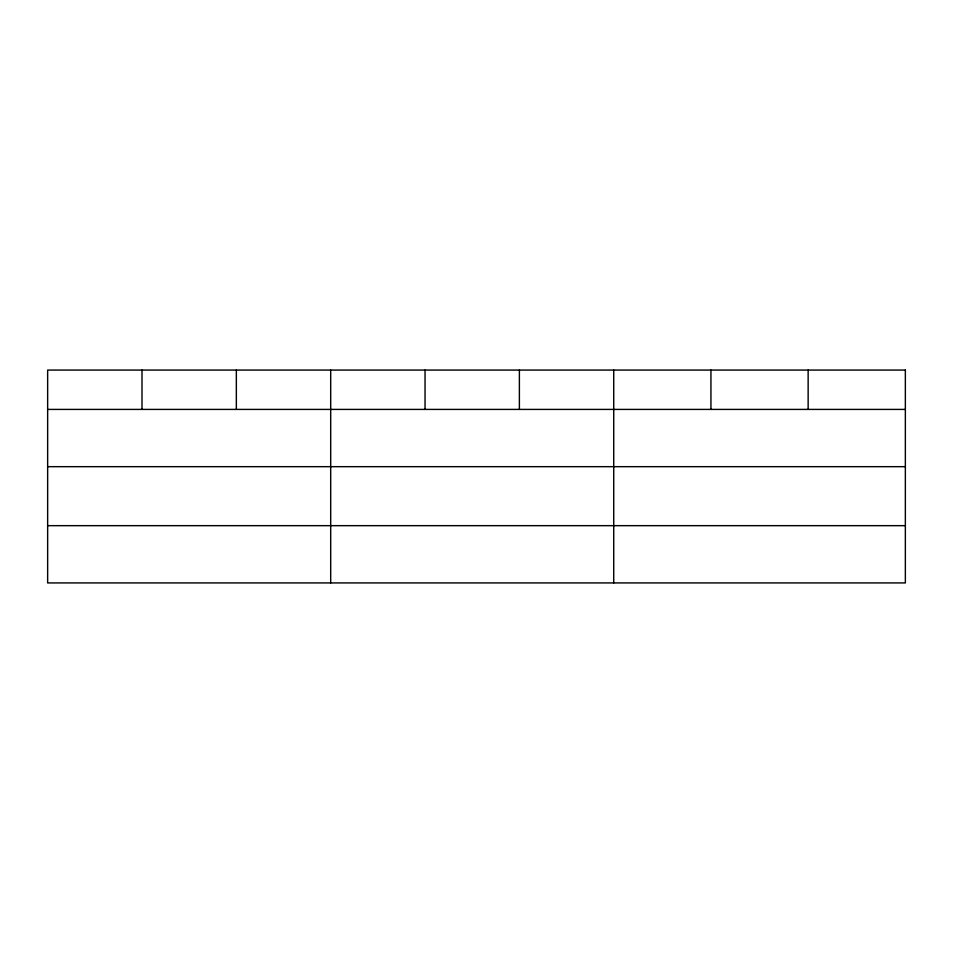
<?xml version="1.0" encoding="UTF-8"?>
<svg xmlns="http://www.w3.org/2000/svg" width="953" height="953" viewBox="0 0 953 953"><rect width="100%" height="100%" fill="white"/><g stroke="black" fill="none" stroke-linecap="round" stroke-linejoin="round"><path stroke-width="1.43" d="M47.65 409.409L905.35 409.409M47.65 466.672L905.35 466.672M47.65 525.663L905.35 525.663M808.144 370.074L808.144 409.409M710.938 370.074L710.938 409.409M613.732 370.074L613.732 582.926M519.385 370.074L519.385 409.409M425.038 370.074L425.038 409.409M330.691 370.074L330.691 582.926M236.344 370.074L236.344 409.409M141.997 370.074L141.997 409.409M905.35 370.074L47.65 370.074L47.65 582.926L905.35 582.926L905.35 370.074"/></g></svg>
